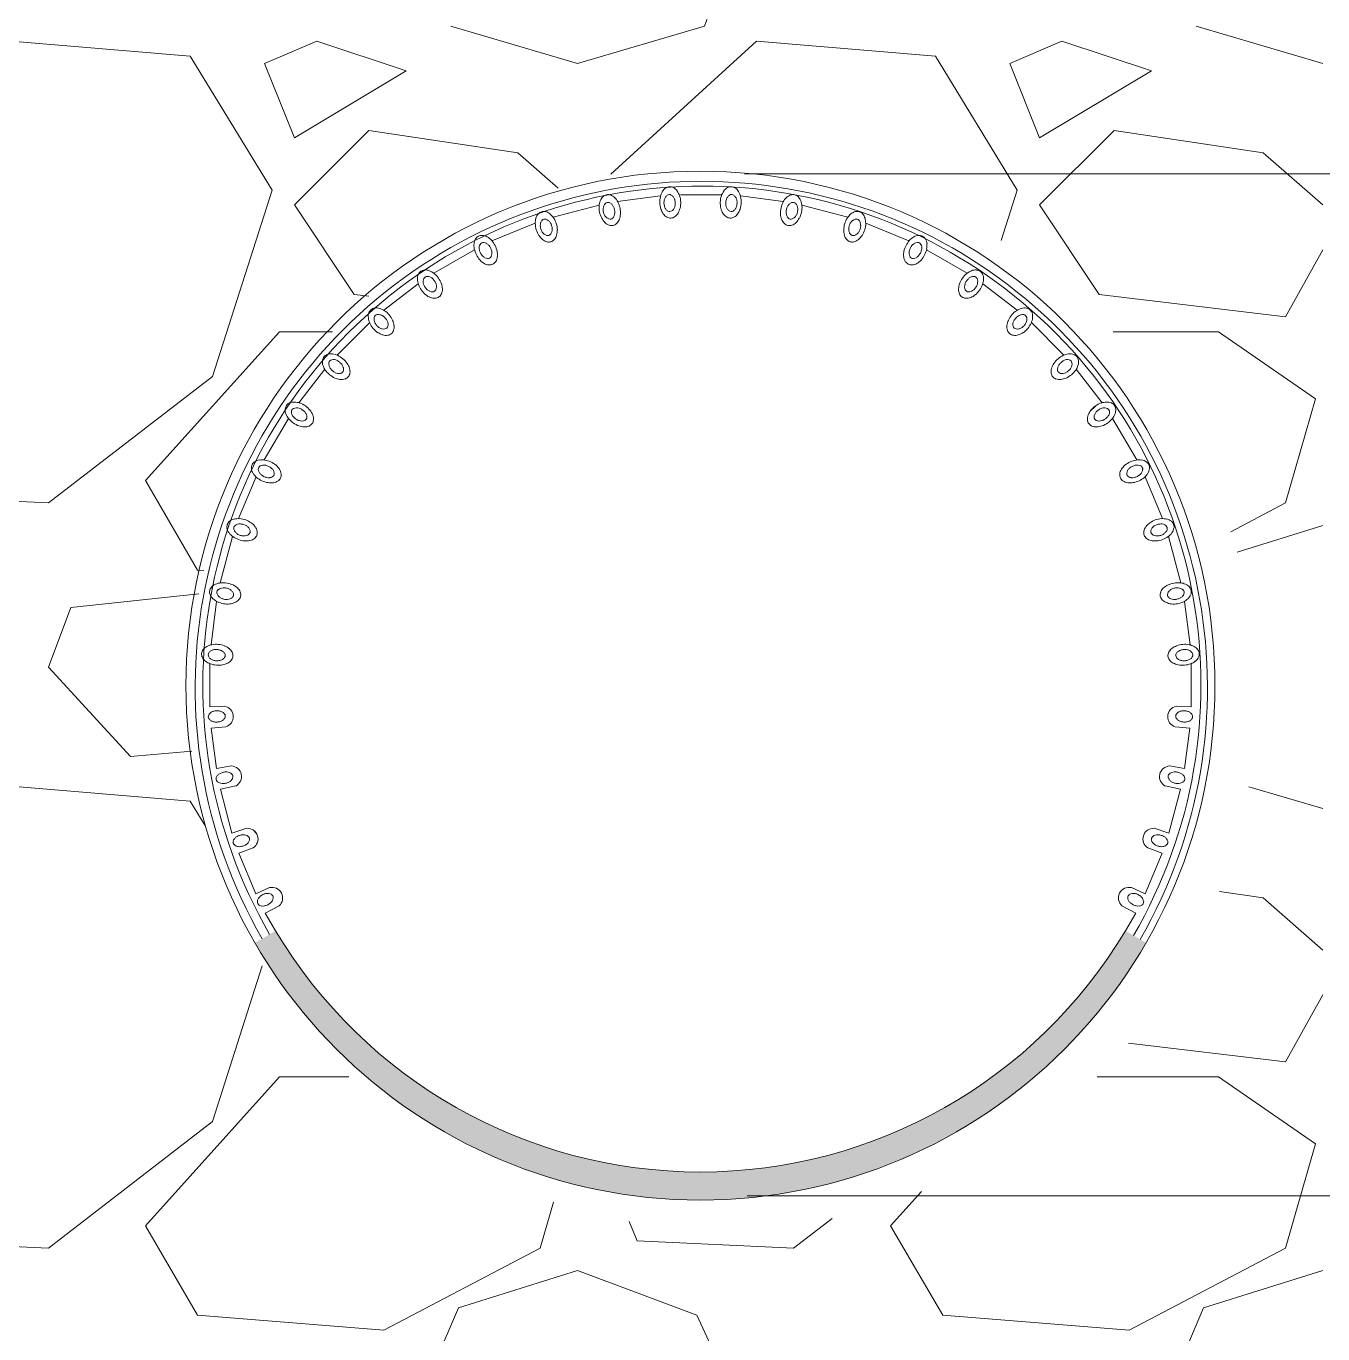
# Model space of a CAD drawing. Header units: millimetres. Extents: x 4229 to 8429, y -1187 to 1783.
# Drawn here: x 6256.3 to 6366.5, y 220 to 331.2 of the extents above; entities that cross this region are included whole.
import ezdxf

# ---------------------------------------------------------------- set-up
doc = ezdxf.new("R2010")
doc.units = ezdxf.units.MM

msp = doc.modelspace()

# ---------------------------------------------------------------- hatches: boundary and pattern name
at = {"lineweight": 5}
h = msp.add_hatch(color=256, dxfattribs=at)
h.dxf.hatch_style = 1
h.paths.add_polyline_path([(6277.48, 254.27), (6275.72, 253.25, 0.267949), (6313.58, 231.39), (6313.58, 233.77, -0.264068)])
h.paths.add_polyline_path([(6351.45, 253.25), (6349.69, 254.27, -0.264068), (6313.58, 233.77), (6313.58, 231.39, 0.267949)])

# ---------------------------------------------------------------- linework, layer by layer
at = {"linetype": 'Continuous', "lineweight": 5}
for p, q in [((6313.91, 331.16), (6317.07, 340.02)), ((6292.37, 331.16), (6303.14, 327.99)), ((6303.14, 327.99), (6313.91, 331.16)), ((6355.7, 331.16), (6366.47, 327.99)), ((6270.21, 328.62), (6255.01, 329.89)), ((6280.97, 329.89), (6276.54, 327.99)), ((6288.57, 327.36), (6280.97, 329.89)), ((6318.34, 329.89), (6305.96, 318.59)), ((6333.54, 328.62), (6318.34, 329.89)), ((6344.3, 329.89), (6339.87, 327.99)), ((6351.9, 327.36), (6344.3, 329.89)), ((6277.17, 317.22), (6270.21, 328.62)), ((6276.54, 327.99), (6279.07, 321.66)), ((6340.5, 317.22), (6333.54, 328.62)), ((6339.87, 327.99), (6342.4, 321.66)), ((6279.07, 321.66), (6288.57, 327.36)), ((6342.4, 321.66), (6351.9, 327.36)), ((6285.41, 322.29), (6279.07, 315.96)), ((6298.07, 320.39), (6285.41, 322.29)), ((6348.74, 322.29), (6342.4, 315.96)), ((6361.4, 320.39), (6348.74, 322.29)), ((6301.5, 317.39), (6298.07, 320.39)), ((6366.47, 315.96), (6361.4, 320.39)), ((6272.11, 301.39), (6277.17, 317.22)), ((6339.13, 312.95), (6340.5, 317.22)), ((6279.07, 315.96), (6284.14, 308.36)), ((6342.4, 315.96), (6347.47, 308.36)), ((6363.3, 306.46), (6366.47, 312.16)), ((6284.14, 308.36), (6285.41, 308.21)), ((6347.47, 308.36), (6363.3, 306.46)), ((6266.41, 292.53), (6277.81, 305.19)), ((6277.81, 305.19), (6282.32, 305.19)), ((6348.64, 305.19), (6357.6, 305.19)), ((6357.6, 305.19), (6365.84, 299.49)), ((6258.18, 290.63), (6272.11, 301.39)), ((6365.84, 299.49), (6363.3, 290.63)), ((6270.84, 284.93), (6266.41, 292.53)), ((6244.88, 291.26), (6258.18, 290.63)), ((6363.3, 290.63), (6358.65, 288.19)), ((6359.18, 286.45), (6366.47, 288.73)), ((6271.38, 284.88), (6270.84, 284.93)), ((6270.95, 282.91), (6260.08, 281.76)), ((6258.18, 276.69), (6260.08, 281.76)), ((6265.14, 269.09), (6258.18, 276.69)), ((6270.35, 269.55), (6265.14, 269.09)), ((6270.21, 265.29), (6255.01, 266.56)), ((6360.19, 266.51), (6366.47, 264.66)), ((6271.46, 263.25), (6270.21, 265.29)), ((6361.4, 257.06), (6357.7, 257.62)), ((6366.47, 252.63), (6361.4, 257.06)), ((6272.11, 238.06), (6276.34, 251.29)), ((6363.3, 243.13), (6366.47, 248.83)), ((6349.95, 244.73), (6363.3, 243.13)), ((6266.41, 229.2), (6277.81, 241.86)), ((6277.81, 241.86), (6283.69, 241.86)), ((6347.28, 241.86), (6357.6, 241.86)), ((6357.6, 241.86), (6365.84, 236.16)), ((6258.18, 227.3), (6272.11, 238.06)), ((6365.84, 236.16), (6363.3, 227.3)), ((6301.09, 231.2), (6299.97, 227.3)), ((6329.74, 229.2), (6332.37, 232.12)), ((6270.84, 221.6), (6266.41, 229.2)), ((6307.52, 229.56), (6308.21, 227.93)), ((6321.5, 227.3), (6324.77, 229.82)), ((6334.17, 221.6), (6329.74, 229.2)), ((6244.88, 227.93), (6258.18, 227.3)), ((6308.21, 227.93), (6321.5, 227.3)), ((6299.97, 227.3), (6286.67, 220.33)), ((6363.3, 227.3), (6350, 220.33)), ((6293.01, 222.23), (6303.14, 225.4)), ((6303.14, 225.4), (6313.27, 221.6)), ((6356.34, 222.23), (6366.47, 225.4)), ((6286.67, 220.33), (6270.84, 221.6)), ((6289.21, 213.36), (6293.01, 222.23)), ((6313.27, 221.6), (6317.07, 213.36)), ((6350, 220.33), (6334.17, 221.6)), ((6352.54, 213.36), (6356.34, 222.23))]:
    msp.add_line(p, q, dxfattribs=at)
at = {"lineweight": 5}
for p, q in [((6317.31, 318.6), (6537.61, 318.6)), ((6311.87, 316.81), (6315.38, 316.81)), ((6304.97, 315.95), (6301.05, 314.93)), ((6310.19, 316.74), (6306.54, 316.25)), ((6316.97, 316.74), (6320.62, 316.25)), ((6322.19, 315.95), (6326.11, 314.93)), ((6299.54, 314.42), (6295.86, 312.9)), ((6327.63, 314.42), (6331.3, 312.9)), ((6294.37, 312.16), (6290.92, 310.16)), ((6332.79, 312.16), (6336.25, 310.16)), ((6289.59, 309.27), (6286.67, 307.01)), ((6337.57, 309.27), (6340.5, 307.01)), ((6285.47, 305.96), (6282.7, 303.2)), ((6341.7, 305.96), (6344.47, 303.2)), ((6281.66, 302), (6279.46, 299.15)), ((6345.5, 302), (6347.71, 299.15)), ((6346.68, 298.4), (6347.17, 298.89)), ((6346.74, 298.46), (6346.73, 298.47)), ((6347.1, 298.81), (6347.08, 298.82)), ((6278.57, 297.82), (6276.51, 294.29)), ((6348.6, 297.82), (6350.66, 294.29)), ((6275.81, 292.86), (6274.33, 289.31)), ((6351.36, 292.86), (6352.83, 289.31)), ((6273.81, 287.79), (6272.77, 283.84)), ((6353.35, 287.79), (6354.4, 283.84)), ((6272.46, 282.27), (6271.99, 278.57)), ((6354.7, 282.27), (6355.18, 278.57)), ((6271.89, 276.93), (6271.89, 273.3)), ((6355.28, 276.98), (6355.28, 273.3)), ((6271.89, 273.3), (6273.17, 273.36)), ((6355.28, 273.3), (6354, 273.36)), ((6272.01, 271.5), (6273.24, 271.61)), ((6272.45, 268.07), (6272.01, 271.5)), ((6355.16, 271.5), (6353.92, 271.61)), ((6354.72, 268.07), (6355.16, 271.5)), ((6272.45, 268.07), (6273.72, 268.28)), ((6354.72, 268.07), (6353.45, 268.28)), ((6272.79, 266.3), (6274.09, 266.58)), ((6273.77, 262.58), (6272.79, 266.3)), ((6354.37, 266.3), (6353.08, 266.58)), ((6353.39, 262.58), (6354.37, 266.3)), ((6273.77, 262.58), (6275.04, 262.98)), ((6275.85, 262.55), (6275.56, 262.85)), ((6353.39, 262.58), (6352.13, 262.98)), ((6274.35, 260.88), (6275.56, 261.32)), ((6352.81, 260.88), (6351.6, 261.32)), ((6275.8, 257.4), (6274.35, 260.88)), ((6351.37, 257.4), (6352.81, 260.88)), ((6275.8, 257.4), (6276.96, 257.94)), ((6351.37, 257.4), (6350.2, 257.94)), ((6276.6, 255.78), (6277.77, 256.39)), ((6277.48, 254.27), (6276.6, 255.78)), ((6350.57, 255.78), (6349.39, 256.39)), ((6349.69, 254.27), (6350.57, 255.78)), ((6317.55, 231.75), (6537.73, 231.75))]:
    msp.add_line(p, q, dxfattribs=at)
at = {"linetype": 'Continuous', "lineweight": 5}
msp.add_circle((6313.58, 275.11), 43.72, dxfattribs=at)
for centre, radius, start, end in [((6313.65, 274.96), 43.01, 330.1305, 209.7835), ((6313.7, 275.16), 42.41, 329.8617, 209.9828), ((6271.79, 277.79), 0.603, 143.1297, 175.0416), ((6272.12, 277.55), 1.02, 118.6716, 143.1297), ((6272.32, 277.18), 1.43, 100.4453, 118.6716), ((6272.43, 276.62), 2, 85.0416, 100.4453), ((6272.43, 276.62), 2, 69.6379, 85.0416), ((6272.62, 277.15), 1.43, 51.4116, 69.6379), ((6272.88, 277.48), 1.02, 26.9535, 51.4116), ((6273.25, 277.67), 0.603, 355.0416, 26.9535), ((6271.79, 277.79), 0.603, 175.0416, 206.9535), ((6272.16, 277.98), 1.02, 206.9535, 231.4116), ((6272.42, 278.3), 1.43, 231.4116, 249.6379), ((6272.62, 278.84), 2, 249.6379, 265.0416), ((6272.62, 278.84), 2, 265.0416, 280.4453), ((6272.72, 278.28), 1.43, 280.4453, 298.6716), ((6272.92, 277.91), 1.02, 298.6716, 323.1297), ((6273.25, 277.67), 0.603, 323.1297, 355.0416)]:
    msp.add_arc(centre, radius, start, end, dxfattribs=at)
at = {"lineweight": 5}
for centre, radius, start, end in [((6305.72, 316.24), 0.603, 102.1121, 134.024), ((6305.72, 316.24), 0.603, 70.2002, 102.1121), ((6305.58, 315.85), 1.02, 45.7421, 70.2002), ((6311.57, 316.35), 1.43, 148.6408, 166.8671), ((6311.21, 316.57), 1.02, 124.1827, 148.6408), ((6311.07, 316.33), 0.548, 124.2604, 148.7185), ((6310.98, 316.91), 0.603, 92.2709, 124.1827), ((6310.94, 316.52), 0.326, 92.3485, 124.2604), ((6310.94, 316.52), 0.326, 60.4366, 92.3485), ((6310.98, 316.91), 0.603, 60.359, 92.2709), ((6310.83, 316.32), 0.548, 35.9786, 60.4366), ((6310.78, 316.55), 1.02, 35.9009, 60.359), ((6310.44, 316.3), 1.43, 17.6746, 35.9009), ((6316.72, 316.3), 1.43, 144.0991, 162.3254), ((6316.39, 316.55), 1.02, 119.641, 144.0991), ((6316.18, 316.91), 0.603, 87.7291, 119.641), ((6316.33, 316.32), 0.548, 119.5634, 144.0214), ((6316.22, 316.52), 0.326, 87.6515, 119.5634), ((6316.18, 316.91), 0.603, 55.8173, 87.7291), ((6316.22, 316.52), 0.326, 55.7396, 87.6515), ((6316.1, 316.33), 0.548, 31.2815, 55.7396), ((6315.95, 316.57), 1.02, 31.3592, 55.8173), ((6315.6, 316.35), 1.43, 13.1329, 31.3592), ((6321.59, 315.85), 1.02, 109.7998, 134.2579), ((6321.45, 316.24), 0.603, 77.8879, 109.7998), ((6321.45, 316.24), 0.603, 45.976, 77.8879), ((6306.39, 315.79), 1.43, 158.4821, 176.7084), ((6306.96, 315.76), 2, 176.7084, 192.1121), ((6306.01, 315.95), 1.02, 134.024, 158.4821), ((6306.39, 315.59), 1.08, 176.8177, 192.2214), ((6306.09, 315.61), 0.773, 158.5914, 176.8177), ((6305.88, 315.69), 0.548, 134.1333, 158.5914), ((6305.72, 315.85), 0.326, 102.2214, 134.1333), ((6305.72, 315.85), 0.326, 70.3095, 102.2214), ((6305.65, 315.64), 0.548, 45.8514, 70.3095), ((6305.49, 315.48), 0.773, 27.6251, 45.8514), ((6305.22, 315.34), 1.08, 12.2214, 27.6251), ((6305.29, 315.56), 1.43, 27.5158, 45.7421), ((6304.79, 315.29), 2, 12.1121, 27.5158), ((6304.79, 315.29), 2, 356.7084, 12.1121), ((6312.12, 316.22), 2, 166.8671, 182.2709), ((6312.12, 316.22), 2, 182.2709, 197.6746), ((6311.56, 316.15), 1.08, 166.9448, 182.3485), ((6311.56, 316.15), 1.08, 182.3485, 197.7522), ((6311.26, 316.22), 0.773, 148.7185, 166.9448), ((6311.27, 316.05), 0.773, 197.7522, 215.9786), ((6310.65, 316.19), 0.773, 17.7522, 35.9786), ((6310.66, 316.03), 0.773, 328.7185, 346.9448), ((6310.36, 316.1), 1.08, 2.3485, 17.7522), ((6310.36, 316.1), 1.08, 346.9448, 2.3485), ((6310.45, 316), 1.43, 328.6408, 346.8671), ((6309.9, 316.13), 2, 2.2709, 17.6746), ((6309.9, 316.13), 2, 346.8671, 2.2709), ((6317.26, 316.13), 2, 162.3254, 177.7291), ((6317.26, 316.13), 2, 177.7291, 193.1329), ((6316.71, 316), 1.43, 193.1329, 211.3592), ((6316.81, 316.1), 1.08, 162.2478, 177.6515), ((6316.81, 316.1), 1.08, 177.6515, 193.0552), ((6316.51, 316.03), 0.773, 193.0552, 211.2815), ((6316.52, 316.19), 0.773, 144.0214, 162.2478), ((6315.9, 316.05), 0.773, 324.0214, 342.2478), ((6315.91, 316.22), 0.773, 13.0552, 31.2815), ((6315.61, 316.15), 1.08, 342.2478, 357.6515), ((6315.61, 316.15), 1.08, 357.6515, 13.0552), ((6315.04, 316.22), 2, 342.3254, 357.7291), ((6315.04, 316.22), 2, 357.7291, 13.1329), ((6322.38, 315.29), 2, 167.8879, 183.2916), ((6322.38, 315.29), 2, 152.4842, 167.8879), ((6321.88, 315.56), 1.43, 134.2579, 152.4842), ((6321.94, 315.34), 1.08, 152.3749, 167.7786), ((6321.67, 315.48), 0.773, 134.1486, 152.3749), ((6321.52, 315.64), 0.548, 109.6905, 134.1486), ((6321.44, 315.85), 0.326, 77.7786, 109.6905), ((6321.44, 315.85), 0.326, 45.8667, 77.7786), ((6321.29, 315.69), 0.548, 21.4086, 45.8667), ((6321.08, 315.61), 0.773, 3.1823, 21.4086), ((6320.77, 315.59), 1.08, 347.7786, 3.1823), ((6321.16, 315.95), 1.02, 21.5179, 45.976), ((6320.77, 315.79), 1.43, 3.2916, 21.5179), ((6320.21, 315.76), 2, 347.8879, 3.2916), ((6300.97, 314.42), 1.43, 163.6329, 181.8592), ((6300.57, 314.54), 1.02, 139.1748, 163.6329), ((6300.26, 314.81), 0.603, 107.2629, 139.1748), ((6300.53, 314.29), 0.548, 139.1979, 163.656), ((6300.26, 314.81), 0.603, 75.351, 107.2629), ((6300.36, 314.44), 0.326, 107.286, 139.1979), ((6300.36, 314.44), 0.326, 75.3742, 107.286), ((6300.16, 314.41), 1.02, 50.893, 75.351), ((6300.3, 314.22), 0.548, 50.9161, 75.3742), ((6300.16, 314.05), 0.773, 32.6898, 50.9161), ((6299.89, 314.09), 1.43, 32.6666, 50.893), ((6299.42, 313.78), 2, 17.2629, 32.6666), ((6306.96, 315.76), 2, 192.1121, 207.5158), ((6306.46, 315.5), 1.43, 207.5158, 225.7421), ((6306.39, 315.59), 1.08, 192.2214, 207.6251), ((6306.12, 315.45), 0.773, 207.6251, 225.8514), ((6305.97, 315.29), 0.548, 225.8514, 250.3095), ((6305.89, 315.08), 0.326, 250.3095, 282.2214), ((6305.89, 315.08), 0.326, 282.2214, 314.1333), ((6305.74, 315.24), 0.548, 314.1333, 338.5914), ((6305.53, 315.32), 0.773, 338.5914, 356.8177), ((6305.22, 315.34), 1.08, 356.8177, 12.2214), ((6305.74, 315.11), 1.02, 314.024, 338.4821), ((6305.35, 315.26), 1.43, 338.4821, 356.7084), ((6311.58, 316.05), 1.43, 197.6746, 215.9009), ((6311.24, 315.8), 1.02, 215.9009, 240.359), ((6311.08, 315.92), 0.548, 215.9786, 240.4366), ((6311.04, 315.45), 0.603, 240.359, 272.2709), ((6310.97, 315.73), 0.326, 240.4366, 272.3485), ((6310.97, 315.73), 0.326, 272.3485, 304.2604), ((6311.04, 315.45), 0.603, 272.2709, 304.1827), ((6310.85, 315.91), 0.548, 304.2604, 328.7185), ((6310.81, 315.79), 1.02, 304.1827, 328.6408), ((6316.36, 315.79), 1.02, 211.3592, 235.8173), ((6316.12, 315.45), 0.603, 235.8173, 267.7291), ((6316.32, 315.91), 0.548, 211.2815, 235.7396), ((6316.19, 315.73), 0.326, 235.7396, 267.6515), ((6316.12, 315.45), 0.603, 267.7291, 299.641), ((6316.19, 315.73), 0.326, 267.6515, 299.5634), ((6316.08, 315.92), 0.548, 299.5634, 324.0214), ((6315.92, 315.8), 1.02, 299.641, 324.0991), ((6315.58, 316.05), 1.43, 324.0991, 342.3254), ((6321.81, 315.26), 1.43, 183.2916, 201.5179), ((6321.43, 315.11), 1.02, 201.5179, 225.976), ((6321.94, 315.34), 1.08, 167.7786, 183.1823), ((6321.64, 315.32), 0.773, 183.1823, 201.4086), ((6321.43, 315.24), 0.548, 201.4086, 225.8667), ((6321.27, 315.08), 0.326, 225.8667, 257.7786), ((6321.27, 315.08), 0.326, 257.7786, 289.6905), ((6321.2, 315.29), 0.548, 289.6905, 314.1486), ((6321.04, 315.45), 0.773, 314.1486, 332.3749), ((6320.71, 315.5), 1.43, 314.2579, 332.4842), ((6320.77, 315.59), 1.08, 332.3749, 347.7786), ((6320.21, 315.76), 2, 332.4842, 347.8879), ((6327.75, 313.78), 2, 147.3334, 162.7371), ((6327.27, 314.09), 1.43, 129.107, 147.3334), ((6327, 314.05), 0.773, 129.0839, 147.3102), ((6327.01, 314.41), 1.02, 104.649, 129.107), ((6326.86, 314.22), 0.548, 104.6258, 129.0839), ((6326.81, 314.44), 0.326, 72.714, 104.6258), ((6326.91, 314.81), 0.603, 72.7371, 104.649), ((6326.81, 314.44), 0.326, 40.8021, 72.714), ((6326.64, 314.29), 0.548, 16.344, 40.8021), ((6326.91, 314.81), 0.603, 40.8252, 72.7371), ((6326.59, 314.54), 1.02, 16.3671, 40.8252), ((6326.19, 314.42), 1.43, 358.1408, 16.3671), ((6301.54, 314.44), 2, 181.8592, 197.2629), ((6301.54, 314.44), 2, 197.2629, 212.6666), ((6300.74, 314.23), 0.773, 163.656, 181.8823), ((6301.05, 314.24), 1.08, 181.8823, 197.286), ((6301.05, 314.24), 1.08, 197.286, 212.6898), ((6300.79, 314.07), 0.773, 212.6898, 230.9161), ((6300.65, 313.9), 0.548, 230.9161, 255.3742), ((6300.59, 313.68), 0.326, 287.286, 319.1979), ((6299.9, 313.88), 1.08, 17.286, 32.6898), ((6300.42, 313.83), 0.548, 319.1979, 343.656), ((6299.9, 313.88), 1.08, 1.8823, 17.286), ((6300.21, 313.89), 0.773, 343.656, 1.8823), ((6299.42, 313.78), 2, 1.8592, 17.2629), ((6299.98, 313.8), 1.43, 343.6329, 1.8592), ((6306.17, 315.2), 1.02, 225.7421, 250.2002), ((6306.03, 314.81), 0.603, 250.2002, 282.1121), ((6306.03, 314.81), 0.603, 282.1121, 314.024), ((6321.14, 314.81), 0.603, 225.976, 257.8879), ((6321.14, 314.81), 0.603, 257.8879, 289.7998), ((6321, 315.2), 1.02, 289.7998, 314.2579), ((6327.75, 313.78), 2, 162.7371, 178.1408), ((6327.18, 313.8), 1.43, 178.1408, 196.3671), ((6327.26, 313.88), 1.08, 162.7139, 178.1177), ((6326.96, 313.89), 0.773, 178.1177, 196.344), ((6326.74, 313.83), 0.548, 196.344, 220.8021), ((6327.26, 313.88), 1.08, 147.3102, 162.714), ((6326.57, 313.68), 0.326, 220.8021, 252.714), ((6326.52, 313.9), 0.548, 284.6258, 309.0839), ((6326.37, 314.07), 0.773, 309.0839, 327.3102), ((6326.12, 314.24), 1.08, 327.3102, 342.714), ((6326.12, 314.24), 1.08, 342.714, 358.1177), ((6326.42, 314.23), 0.773, 358.1177, 16.344), ((6325.63, 314.44), 2, 327.3334, 342.7371), ((6325.63, 314.44), 2, 342.7371, 358.1408), ((6295.76, 312.51), 1.43, 173.4741, 191.7004), ((6295.35, 312.56), 1.02, 149.016, 173.4741), ((6294.99, 312.77), 0.603, 117.1042, 149.016), ((6294.99, 312.77), 0.603, 85.1923, 117.1042), ((6295.33, 312.33), 0.548, 149.4549, 173.913), ((6295.55, 312.31), 0.773, 173.913, 192.1393), ((6295.14, 312.44), 0.326, 117.5431, 149.4549), ((6295.14, 312.44), 0.326, 85.6312, 117.5431), ((6294.96, 312.36), 1.02, 60.7342, 85.1923), ((6295.12, 312.22), 0.548, 61.1731, 85.6312), ((6295.01, 312.02), 0.773, 42.9468, 61.1731), ((6294.76, 312), 1.43, 42.5079, 60.7342), ((6294.79, 311.82), 1.08, 27.5431, 42.9468), ((6294.79, 311.82), 1.08, 12.1393, 27.5431), ((6294.34, 311.61), 2, 27.1042, 42.5079), ((6294.34, 311.61), 2, 11.7004, 27.1042), ((6301.06, 314.14), 1.43, 212.6666, 230.893), ((6300.8, 313.81), 1.02, 230.893, 255.351), ((6300.59, 313.68), 0.326, 255.3742, 287.286), ((6300.69, 313.41), 0.603, 255.351, 287.2629), ((6300.69, 313.41), 0.603, 287.2629, 319.1748), ((6300.38, 313.68), 1.02, 319.1748, 343.6329), ((6326.78, 313.68), 1.02, 196.3671, 220.8252), ((6326.47, 313.41), 0.603, 220.8252, 252.7371), ((6326.47, 313.41), 0.603, 252.7371, 284.649), ((6326.57, 313.68), 0.326, 252.714, 284.6258), ((6326.37, 313.81), 1.02, 284.649, 309.107), ((6326.11, 314.14), 1.43, 309.107, 327.3334), ((6332.83, 311.61), 2, 152.8958, 168.2996), ((6332.83, 311.61), 2, 137.4921, 152.8958), ((6332.38, 311.82), 1.08, 152.4569, 167.8607), ((6332.41, 312), 1.43, 119.2658, 137.4921), ((6332.38, 311.82), 1.08, 137.0532, 152.4569), ((6332.15, 312.02), 0.773, 118.8269, 137.0532), ((6332.21, 312.36), 1.02, 94.8077, 119.2658), ((6332.05, 312.22), 0.548, 94.3688, 118.8269), ((6332.03, 312.44), 0.326, 62.4569, 94.3688), ((6332.17, 312.77), 0.603, 62.8958, 94.8077), ((6332.03, 312.44), 0.326, 30.5451, 62.4569), ((6331.84, 312.33), 0.548, 6.087, 30.5451), ((6331.61, 312.31), 0.773, 347.8607, 6.087), ((6332.17, 312.77), 0.603, 30.984, 62.8958), ((6331.82, 312.56), 1.02, 6.5259, 30.984), ((6331.4, 312.51), 1.43, 348.2996, 6.5259), ((6296.32, 312.63), 2, 191.7004, 207.1042), ((6296.32, 312.63), 2, 207.1042, 222.5079), ((6295.85, 312.37), 1.08, 192.1393, 207.5431), ((6295.9, 312.24), 1.43, 222.5079, 240.7342), ((6295.85, 312.37), 1.08, 207.5431, 222.9468), ((6295.63, 312.16), 0.773, 222.9468, 241.1731), ((6295.52, 311.96), 0.548, 241.1731, 265.6312), ((6295.5, 311.74), 0.326, 265.6312, 297.5431), ((6295.5, 311.74), 0.326, 297.5431, 329.4549), ((6295.31, 311.86), 0.548, 329.4549, 353.913), ((6295.09, 311.88), 0.773, 353.913, 12.1393), ((6295.31, 311.68), 1.02, 329.016, 353.4741), ((6294.89, 311.73), 1.43, 353.4741, 11.7004), ((6332.27, 311.73), 1.43, 168.2996, 186.5259), ((6331.86, 311.68), 1.02, 186.5259, 210.984), ((6332.08, 311.88), 0.773, 167.8607, 186.087), ((6331.86, 311.86), 0.548, 186.087, 210.5451), ((6331.66, 311.74), 0.326, 210.5451, 242.4569), ((6331.66, 311.74), 0.326, 242.4569, 274.3688), ((6331.65, 311.96), 0.548, 274.3688, 298.8269), ((6331.54, 312.16), 0.773, 298.8269, 317.0532), ((6331.27, 312.24), 1.43, 299.2658, 317.4921), ((6331.31, 312.37), 1.08, 317.0532, 332.4569), ((6331.31, 312.37), 1.08, 332.4569, 347.8607), ((6330.85, 312.63), 2, 317.4921, 332.8958), ((6330.85, 312.63), 2, 332.8958, 348.2996), ((6290.17, 309.83), 0.603, 125.2888, 157.2007), ((6290.17, 309.83), 0.603, 93.3769, 125.2888), ((6290.19, 309.42), 1.02, 68.9188, 93.3769), ((6290.04, 309.03), 1.43, 50.6925, 68.9188), ((6289.68, 308.59), 2, 35.2888, 50.6925), ((6295.69, 311.88), 1.02, 240.7342, 265.1923), ((6295.66, 311.47), 0.603, 265.1923, 297.1042), ((6295.66, 311.47), 0.603, 297.1042, 329.016), ((6331.51, 311.47), 0.603, 210.984, 242.8958), ((6331.51, 311.47), 0.603, 242.8958, 274.8077), ((6331.47, 311.88), 1.02, 274.8077, 299.2658), ((6337.48, 308.59), 2, 129.3075, 144.7112), ((6337.12, 309.03), 1.43, 111.0812, 129.3075), ((6336.97, 309.42), 1.02, 86.6231, 111.0812), ((6337, 309.83), 0.603, 54.7112, 86.6231), ((6337, 309.83), 0.603, 22.7993, 54.7112), ((6290.55, 309.67), 1.02, 157.2007, 181.6587), ((6290.96, 309.68), 1.43, 181.6587, 199.885), ((6291.5, 309.87), 2, 199.885, 215.2888), ((6290.57, 309.47), 0.548, 154.6531, 179.1112), ((6290.79, 309.46), 0.773, 179.1112, 197.3375), ((6291.08, 309.56), 1.08, 197.3375, 212.7412), ((6290.37, 309.56), 0.326, 122.7412, 154.6531), ((6290.37, 309.56), 0.326, 90.8293, 122.7412), ((6290.37, 309.34), 0.548, 66.3712, 90.8293), ((6290.28, 309.14), 0.773, 48.1449, 66.3712), ((6290.08, 308.91), 1.08, 32.7412, 48.1449), ((6290.08, 308.91), 1.08, 17.3375, 32.7412), ((6290.59, 308.99), 0.548, 334.6531, 359.1112), ((6290.37, 309), 0.773, 359.1112, 17.3375), ((6289.68, 308.59), 2, 19.885, 35.2888), ((6290.22, 308.78), 1.43, 1.6587, 19.885), ((6336.95, 308.78), 1.43, 160.115, 178.3413), ((6337.48, 308.59), 2, 144.7112, 160.115), ((6336.8, 309), 0.773, 162.6625, 180.8888), ((6336.57, 308.99), 0.548, 180.8888, 205.3469), ((6337.09, 308.91), 1.08, 147.2588, 162.6625), ((6337.09, 308.91), 1.08, 131.8551, 147.2588), ((6336.89, 309.14), 0.773, 113.6288, 131.8551), ((6336.8, 309.34), 0.548, 89.1707, 113.6288), ((6336.8, 309.56), 0.326, 57.2588, 89.1707), ((6336.8, 309.56), 0.326, 25.3469, 57.2588), ((6336.08, 309.56), 1.08, 327.2588, 342.6625), ((6336.6, 309.47), 0.548, 0.8888, 25.3469), ((6336.37, 309.46), 0.773, 342.6625, 0.8888), ((6335.67, 309.87), 2, 324.7112, 340.115), ((6336.62, 309.67), 1.02, 358.3413, 22.7993), ((6336.2, 309.68), 1.43, 340.115, 358.3413), ((6291.5, 309.87), 2, 215.2888, 230.6925), ((6291.08, 309.56), 1.08, 212.7412, 228.1449), ((6291.14, 309.43), 1.43, 230.6925, 248.9188), ((6290.88, 309.33), 0.773, 228.1449, 246.3712), ((6290.79, 309.12), 0.548, 246.3712, 270.8293), ((6290.99, 309.05), 1.02, 248.9188, 273.3769), ((6290.79, 308.9), 0.326, 270.8293, 302.7412), ((6290.79, 308.9), 0.326, 302.7412, 334.6531), ((6291.01, 308.63), 0.603, 273.3769, 305.2888), ((6291.01, 308.63), 0.603, 305.2888, 337.2007), ((6290.63, 308.79), 1.02, 337.2007, 1.6587), ((6336.53, 308.79), 1.02, 178.3413, 202.7993), ((6336.15, 308.63), 0.603, 202.7993, 234.7112), ((6336.15, 308.63), 0.603, 234.7112, 266.6231), ((6336.37, 308.9), 0.326, 205.3469, 237.2588), ((6336.18, 309.05), 1.02, 266.6231, 291.0812), ((6336.37, 308.9), 0.326, 237.2588, 269.1707), ((6336.37, 309.12), 0.548, 269.1707, 293.6288), ((6336.03, 309.43), 1.43, 291.0812, 309.3075), ((6336.29, 309.33), 0.773, 293.6288, 311.8551), ((6336.08, 309.56), 1.08, 311.8551, 327.2588), ((6335.67, 309.87), 2, 309.3075, 324.7112), ((6286.37, 306.47), 1.02, 161.8618, 186.3199), ((6285.98, 306.6), 0.603, 129.9499, 161.8618), ((6285.98, 306.6), 0.603, 98.038, 129.9499), ((6286.04, 306.19), 1.02, 73.5799, 98.038), ((6285.92, 305.79), 1.43, 55.3536, 73.5799), ((6285.6, 305.33), 2, 39.9499, 55.3536), ((6341.57, 305.33), 2, 124.6464, 140.0501), ((6341.25, 305.79), 1.43, 106.4201, 124.6464), ((6341.13, 306.19), 1.02, 81.962, 106.4201), ((6341.19, 306.6), 0.603, 50.0501, 81.962), ((6341.19, 306.6), 0.603, 18.1382, 50.0501), ((6340.79, 306.47), 1.02, 353.6801, 18.1382), ((6286.78, 306.52), 1.43, 186.3199, 204.5462), ((6287.3, 306.75), 2, 204.5462, 219.9499), ((6286.39, 306.26), 0.548, 164.3573, 188.8154), ((6286.61, 306.3), 0.773, 188.8154, 207.0417), ((6286.17, 306.32), 0.326, 132.4454, 164.3573), ((6286.88, 306.43), 1.08, 207.0417, 222.4454), ((6286.17, 306.32), 0.326, 100.5335, 132.4454), ((6286.88, 306.43), 1.08, 222.4454, 237.8491), ((6286.21, 306.1), 0.548, 76.0754, 100.5335), ((6286.16, 305.88), 0.773, 57.8491, 76.0754), ((6286, 305.62), 1.08, 42.4454, 57.8491), ((6286, 305.62), 1.08, 27.0417, 42.4454), ((6286.7, 305.74), 0.326, 312.4454, 344.3573), ((6286.27, 305.76), 0.773, 8.8154, 27.0417), ((6286.49, 305.8), 0.548, 344.3573, 8.8154), ((6285.6, 305.33), 2, 24.5462, 39.9499), ((6286.11, 305.56), 1.43, 6.3199, 24.5462), ((6286.53, 305.61), 1.02, 341.8618, 6.3199), ((6340.64, 305.61), 1.02, 173.6801, 198.1382), ((6341.05, 305.56), 1.43, 155.4538, 173.6801), ((6341.57, 305.33), 2, 140.0501, 155.4538), ((6340.9, 305.76), 0.773, 152.9583, 171.1846), ((6340.68, 305.8), 0.548, 171.1846, 195.6427), ((6340.46, 305.74), 0.326, 195.6427, 227.5546), ((6341.17, 305.62), 1.08, 137.5546, 152.9583), ((6341.17, 305.62), 1.08, 122.1509, 137.5546), ((6341.01, 305.88), 0.773, 103.9246, 122.1509), ((6340.95, 306.1), 0.548, 79.4665, 103.9246), ((6340.28, 306.43), 1.08, 302.1509, 317.5546), ((6340.99, 306.32), 0.326, 47.5546, 79.4665), ((6340.28, 306.43), 1.08, 317.5546, 332.9583), ((6340.99, 306.32), 0.326, 15.6427, 47.5546), ((6340.56, 306.3), 0.773, 332.9583, 351.1846), ((6340.78, 306.26), 0.548, 351.1846, 15.6427), ((6339.86, 306.75), 2, 320.0501, 335.4538), ((6340.38, 306.52), 1.43, 335.4538, 353.6801), ((6287.3, 306.75), 2, 219.9499, 235.3536), ((6286.98, 306.29), 1.43, 235.3536, 253.5799), ((6286.72, 306.17), 0.773, 237.8491, 256.0754), ((6286.66, 305.96), 0.548, 256.0754, 280.5335), ((6286.86, 305.89), 1.02, 253.5799, 278.038), ((6286.7, 305.74), 0.326, 280.5335, 312.4454), ((6286.92, 305.48), 0.603, 278.038, 309.9499), ((6286.92, 305.48), 0.603, 309.9499, 341.8618), ((6340.25, 305.48), 0.603, 198.1382, 230.0501), ((6340.25, 305.48), 0.603, 230.0501, 261.962), ((6340.31, 305.89), 1.02, 261.962, 286.4201), ((6340.46, 305.74), 0.326, 227.5546, 259.4665), ((6340.5, 305.96), 0.548, 259.4665, 283.9246), ((6340.19, 306.29), 1.43, 286.4201, 304.6464), ((6340.45, 306.17), 0.773, 283.9246, 302.1509), ((6339.86, 306.75), 2, 304.6464, 320.0501), ((6282.47, 302.62), 1.02, 172.0238, 196.4819), ((6282.06, 302.68), 0.603, 140.112, 172.0238), ((6282.87, 302.74), 1.43, 196.4819, 214.7082), ((6282.06, 302.68), 0.603, 108.2001, 140.112), ((6282.19, 302.29), 1.02, 83.742, 108.2001), ((6282.55, 302.45), 0.548, 169.5554, 194.0135), ((6282.33, 302.49), 0.326, 137.6435, 169.5554), ((6282.77, 302.5), 0.773, 194.0135, 212.2398), ((6282.33, 302.49), 0.326, 105.7316, 137.6435), ((6282.39, 302.28), 0.548, 81.2736, 105.7316), ((6282.15, 301.88), 1.43, 65.5157, 83.742), ((6282.36, 302.05), 0.773, 63.0473, 81.2736), ((6282.22, 301.78), 1.08, 47.6435, 63.0473), ((6281.91, 301.36), 2, 50.112, 65.5157), ((6282.22, 301.78), 1.08, 32.2398, 47.6435), ((6282.48, 301.94), 0.773, 14.0135, 32.2398), ((6281.91, 301.36), 2, 34.7082, 50.112), ((6282.38, 301.68), 1.43, 16.4819, 34.7082), ((6344.79, 301.68), 1.43, 145.2918, 163.5181), ((6345.25, 301.36), 2, 129.888, 145.2918), ((6344.69, 301.94), 0.773, 147.7602, 165.9865), ((6345.25, 301.36), 2, 114.4843, 129.888), ((6344.95, 301.78), 1.08, 132.3565, 147.7602), ((6344.95, 301.78), 1.08, 116.9527, 132.3565), ((6345.02, 301.88), 1.43, 96.258, 114.4843), ((6344.81, 302.05), 0.773, 98.7264, 116.9527), ((6344.77, 302.28), 0.548, 74.2684, 98.7264), ((6344.97, 302.29), 1.02, 71.7999, 96.258), ((6344.83, 302.49), 0.326, 42.3565, 74.2684), ((6344.4, 302.5), 0.773, 327.7602, 345.9865), ((6344.83, 302.49), 0.326, 10.4446, 42.3565), ((6344.61, 302.45), 0.548, 345.9865, 10.4446), ((6345.1, 302.68), 0.603, 39.888, 71.7999), ((6344.29, 302.74), 1.43, 325.2918, 343.5181), ((6345.1, 302.68), 0.603, 7.9762, 39.888), ((6344.69, 302.62), 1.02, 343.5181, 7.9762), ((6283.34, 303.07), 2, 214.7082, 230.112), ((6283.34, 303.07), 2, 230.112, 245.5157), ((6283.03, 302.67), 1.08, 212.2398, 227.6435), ((6283.03, 302.67), 1.08, 227.6435, 243.0473), ((6283.1, 302.55), 1.43, 245.5157, 263.742), ((6282.89, 302.39), 0.773, 243.0473, 261.2736), ((6282.85, 302.17), 0.548, 261.2736, 285.7316), ((6282.92, 301.96), 0.326, 285.7316, 317.6435), ((6282.92, 301.96), 0.326, 317.6435, 349.5554), ((6282.7, 302), 0.548, 349.5554, 14.0135), ((6283.19, 301.74), 0.603, 288.2001, 320.112), ((6283.19, 301.74), 0.603, 320.112, 352.0238), ((6282.78, 301.8), 1.02, 352.0238, 16.4819), ((6344.39, 301.8), 1.02, 163.5181, 187.9762), ((6343.98, 301.74), 0.603, 187.9762, 219.888), ((6343.98, 301.74), 0.603, 219.888, 251.7999), ((6344.47, 302), 0.548, 165.9865, 190.4446), ((6344.25, 301.96), 0.326, 190.4446, 222.3565), ((6344.25, 301.96), 0.326, 222.3565, 254.2684), ((6344.31, 302.17), 0.548, 254.2684, 278.7264), ((6344.06, 302.55), 1.43, 276.258, 294.4843), ((6344.28, 302.39), 0.773, 278.7264, 296.9527), ((6344.14, 302.67), 1.08, 296.9527, 312.3565), ((6343.83, 303.07), 2, 294.4843, 309.888), ((6344.14, 302.67), 1.08, 312.3565, 327.7602), ((6343.83, 303.07), 2, 309.888, 325.2918), ((6283.06, 302.14), 1.02, 263.742, 288.2001), ((6344.11, 302.14), 1.02, 251.7999, 276.258), ((6278.9, 298.58), 0.603, 112.7216, 144.6335), ((6279.06, 298.19), 1.02, 88.2636, 112.7216), ((6279.05, 297.78), 1.43, 70.0373, 88.2636), ((6278.85, 297.25), 2, 54.6335, 70.0373), ((6348.31, 297.25), 2, 109.9627, 125.3665), ((6348.12, 297.78), 1.43, 91.7364, 109.9627), ((6348.11, 298.19), 1.02, 67.2784, 91.7364), ((6348.27, 298.58), 0.603, 35.3665, 67.2784), ((6278.9, 298.58), 0.603, 144.6335, 176.5454), ((6279.31, 298.55), 1.02, 176.5454, 201.0035), ((6279.7, 298.7), 1.43, 201.0035, 219.2298), ((6279.14, 298.37), 0.326, 147.2981, 179.21), ((6279.37, 298.36), 0.548, 179.21, 203.6681), ((6279.57, 298.45), 0.773, 203.6681, 221.8944), ((6279.14, 298.37), 0.326, 115.3862, 147.2981), ((6279.24, 298.16), 0.548, 90.9281, 115.3862), ((6279.8, 298.66), 1.08, 221.8944, 237.2981), ((6279.24, 297.94), 0.773, 72.7018, 90.9281), ((6279.15, 297.65), 1.08, 57.2981, 72.7018), ((6279.15, 297.65), 1.08, 41.8944, 57.2981), ((6279.38, 297.85), 0.773, 23.6681, 41.8944), ((6278.85, 297.25), 2, 39.2298, 54.6335), ((6279.81, 297.94), 0.326, 327.2981, 359.21), ((6279.59, 297.94), 0.548, 359.21, 23.6681), ((6279.29, 297.61), 1.43, 21.0035, 39.2298), ((6279.68, 297.75), 1.02, 356.5454, 21.0035), ((6347.49, 297.75), 1.02, 158.9965, 183.4546), ((6347.87, 297.61), 1.43, 140.7702, 158.9965), ((6348.31, 297.25), 2, 125.3665, 140.7702), ((6347.58, 297.94), 0.548, 156.3319, 180.79), ((6347.36, 297.94), 0.326, 180.79, 212.7019), ((6347.79, 297.85), 0.773, 138.1056, 156.3319), ((6348.01, 297.65), 1.08, 122.7019, 138.1056), ((6348.01, 297.65), 1.08, 107.2982, 122.7019), ((6347.92, 297.94), 0.773, 89.0719, 107.2982), ((6347.93, 298.16), 0.548, 64.6138, 89.0719), ((6347.36, 298.66), 1.08, 302.7019, 318.1056), ((6348.02, 298.37), 0.326, 32.7019, 64.6138), ((6347.59, 298.45), 0.773, 318.1056, 336.3319), ((6348.02, 298.37), 0.326, 0.79, 32.7019), ((6347.8, 298.36), 0.548, 336.3319, 0.79), ((6347.47, 298.7), 1.43, 320.7702, 338.9965), ((6348.27, 298.58), 0.603, 3.4546, 35.3665), ((6347.85, 298.55), 1.02, 338.9965, 3.4546), ((6280.14, 299.06), 2, 219.2298, 234.6335), ((6280.14, 299.06), 2, 234.6335, 250.0373), ((6279.8, 298.66), 1.08, 237.2981, 252.7018), ((6279.94, 298.53), 1.43, 250.0373, 268.2636), ((6279.71, 298.37), 0.773, 252.7018, 270.9281), ((6279.71, 298.14), 0.548, 270.9281, 295.3862), ((6279.93, 298.11), 1.02, 268.2636, 292.7216), ((6279.81, 297.94), 0.326, 295.3862, 327.2981), ((6280.09, 297.73), 0.603, 292.7216, 324.6335), ((6280.09, 297.73), 0.603, 324.6335, 356.5454), ((6347.07, 297.73), 0.603, 183.4546, 215.3665), ((6347.07, 297.73), 0.603, 215.3665, 247.2784), ((6347.23, 298.11), 1.02, 247.2784, 271.7364), ((6347.36, 297.94), 0.326, 212.7019, 244.6138), ((6347.45, 298.14), 0.548, 244.6138, 269.0719), ((6347.22, 298.53), 1.43, 271.7364, 289.9627), ((6347.46, 298.37), 0.773, 269.0719, 287.2982), ((6347.36, 298.66), 1.08, 287.2982, 302.7019), ((6347.03, 299.06), 2, 289.9627, 305.3665), ((6347.03, 299.06), 2, 305.3665, 320.7702), ((6276.02, 293.63), 0.603, 155.0431, 186.955), ((6276.43, 293.68), 1.02, 186.955, 211.4131), ((6276.02, 293.63), 0.603, 123.1312, 155.0431), ((6276.25, 293.28), 1.02, 98.6732, 123.1312), ((6276.33, 293.5), 0.326, 152.4962, 184.4081), ((6276.55, 293.52), 0.548, 184.4081, 208.8662), ((6276.33, 293.5), 0.326, 120.5843, 152.4962), ((6276.31, 292.87), 1.43, 80.4469, 98.6732), ((6276.44, 293.31), 0.548, 96.1263, 120.5843), ((6276.47, 293.08), 0.773, 77.9, 96.1263), ((6276.22, 292.31), 2, 65.0431, 80.4469), ((6276.4, 292.78), 1.08, 62.4962, 77.9), ((6276.4, 292.78), 1.08, 47.0925, 62.4962), ((6276.22, 292.31), 2, 49.6394, 65.0431), ((6276.61, 293.01), 0.773, 28.8662, 47.0925), ((6276.59, 292.75), 1.43, 31.4131, 49.6394), ((6276.94, 292.96), 1.02, 6.955, 31.4131), ((6350.22, 292.96), 1.02, 148.5869, 173.045), ((6350.58, 292.75), 1.43, 130.3606, 148.5869), ((6350.95, 292.31), 2, 114.9569, 130.3606), ((6350.55, 293.01), 0.773, 132.9075, 151.1338), ((6350.76, 292.78), 1.08, 117.5038, 132.9075), ((6350.95, 292.31), 2, 99.5531, 114.9569), ((6350.76, 292.78), 1.08, 102.1, 117.5038), ((6350.7, 293.08), 0.773, 83.8737, 102.1), ((6350.85, 292.87), 1.43, 81.3268, 99.5531), ((6350.72, 293.31), 0.548, 59.4157, 83.8737), ((6350.84, 293.5), 0.326, 27.5038, 59.4157), ((6350.91, 293.28), 1.02, 56.8688, 81.3268), ((6350.61, 293.52), 0.548, 331.1338, 355.5919), ((6350.84, 293.5), 0.326, 355.5919, 27.5038), ((6351.14, 293.63), 0.603, 24.9569, 56.8688), ((6350.73, 293.68), 1.02, 328.5869, 353.045), ((6351.14, 293.63), 0.603, 353.045, 24.9569), ((6276.79, 293.9), 1.43, 211.4131, 229.6394), ((6277.16, 294.33), 2, 229.6394, 245.0431), ((6276.75, 293.62), 0.773, 208.8662, 227.0925), ((6276.96, 293.85), 1.08, 227.0925, 242.4962), ((6277.16, 294.33), 2, 245.0431, 260.4469), ((6276.96, 293.85), 1.08, 242.4962, 257.9), ((6276.89, 293.55), 0.773, 257.9, 276.1263), ((6277.06, 293.77), 1.43, 260.4469, 278.6732), ((6276.92, 293.33), 0.548, 276.1263, 300.5843), ((6277.03, 293.13), 0.326, 300.5843, 332.4962), ((6277.13, 293.36), 1.02, 278.6732, 303.1312), ((6276.81, 293.12), 0.548, 4.4081, 28.8662), ((6277.03, 293.13), 0.326, 332.4962, 4.4081), ((6277.35, 293.01), 0.603, 303.1312, 335.0431), ((6277.35, 293.01), 0.603, 335.0431, 6.955), ((6349.81, 293.01), 0.603, 173.045, 204.9569), ((6349.81, 293.01), 0.603, 204.9569, 236.8688), ((6350.04, 293.36), 1.02, 236.8688, 261.3268), ((6350.36, 293.12), 0.548, 151.1338, 175.5919), ((6350.14, 293.13), 0.326, 175.5919, 207.5038), ((6350.14, 293.13), 0.326, 207.5038, 239.4157), ((6350.1, 293.77), 1.43, 261.3268, 279.5531), ((6350.25, 293.33), 0.548, 239.4157, 263.8737), ((6350.27, 293.55), 0.773, 263.8737, 282.1), ((6350.01, 294.33), 2, 279.5531, 294.9569), ((6350.21, 293.85), 1.08, 282.1, 297.5038), ((6350.21, 293.85), 1.08, 297.5038, 312.9075), ((6350.01, 294.33), 2, 294.9569, 310.3606), ((6350.42, 293.62), 0.773, 312.9075, 331.1338), ((6350.38, 293.9), 1.43, 310.3606, 328.5869), ((6273.94, 288.6), 0.603, 128.0039, 159.9158), ((6274.19, 288.28), 1.02, 103.5459, 128.0039), ((6274.29, 287.87), 1.43, 85.3196, 103.5459), ((6274.25, 287.31), 2, 69.9158, 85.3196), ((6274.25, 287.31), 2, 54.5121, 69.9158), ((6352.92, 287.31), 2, 110.0842, 125.4879), ((6352.92, 287.31), 2, 94.6804, 110.0842), ((6352.87, 287.87), 1.43, 76.4541, 94.6804), ((6352.97, 288.28), 1.02, 51.9961, 76.4541), ((6353.22, 288.6), 0.603, 20.0842, 51.9961), ((6273.94, 288.6), 0.603, 159.9158, 191.8277), ((6274.34, 288.69), 1.02, 191.8277, 216.2858), ((6274.68, 288.93), 1.43, 216.2858, 234.5121), ((6274.24, 288.46), 0.326, 162.4929, 194.4048), ((6274.24, 288.46), 0.326, 130.5811, 162.4929), ((6274.46, 288.52), 0.548, 194.4048, 218.8629), ((6274.39, 288.29), 0.548, 106.123, 130.5811), ((6274.63, 288.66), 0.773, 218.8629, 237.0892), ((6274.8, 288.91), 1.08, 237.0892, 252.4929), ((6274.45, 288.08), 0.773, 87.8967, 106.123), ((6274.8, 288.91), 1.08, 252.4929, 267.8967), ((6274.44, 287.77), 1.08, 72.4929, 87.8967), ((6274.44, 287.77), 1.08, 57.0892, 72.4929), ((6274.79, 288.61), 0.773, 267.8967, 286.123), ((6274.85, 288.39), 0.548, 286.123, 310.5811), ((6274.6, 288.03), 0.773, 38.8629, 57.0892), ((6274.78, 288.17), 0.548, 14.4048, 38.8629), ((6274.99, 288.22), 0.326, 310.5811, 342.4929), ((6274.99, 288.22), 0.326, 342.4929, 14.4048), ((6274.58, 287.77), 1.43, 36.2858, 54.5121), ((6275.31, 288.1), 0.603, 308.0039, 339.9158), ((6274.91, 288.02), 1.02, 11.8277, 36.2858), ((6275.31, 288.1), 0.603, 339.9158, 11.8277), ((6351.85, 288.1), 0.603, 168.1723, 200.0842), ((6352.25, 288.02), 1.02, 143.7142, 168.1723), ((6351.85, 288.1), 0.603, 200.0842, 231.9961), ((6352.59, 287.77), 1.43, 125.4879, 143.7142), ((6352.17, 288.22), 0.326, 165.5952, 197.5071), ((6352.39, 288.17), 0.548, 141.1371, 165.5952), ((6352.17, 288.22), 0.326, 197.5071, 229.4189), ((6352.56, 288.03), 0.773, 122.9108, 141.1371), ((6352.32, 288.39), 0.548, 229.4189, 253.877), ((6352.73, 287.77), 1.08, 107.5071, 122.9108), ((6352.38, 288.61), 0.773, 253.877, 272.1033), ((6352.73, 287.77), 1.08, 92.1033, 107.5071), ((6352.37, 288.91), 1.08, 272.1033, 287.5071), ((6352.72, 288.08), 0.773, 73.877, 92.1033), ((6352.37, 288.91), 1.08, 287.5071, 302.9108), ((6352.78, 288.29), 0.548, 49.4189, 73.877), ((6352.53, 288.66), 0.773, 302.9108, 321.1371), ((6352.71, 288.52), 0.548, 321.1371, 345.5952), ((6352.92, 288.46), 0.326, 17.5071, 49.4189), ((6352.92, 288.46), 0.326, 345.5952, 17.5071), ((6352.49, 288.93), 1.43, 305.4879, 323.7142), ((6352.82, 288.69), 1.02, 323.7142, 348.1723), ((6353.22, 288.6), 0.603, 348.1723, 20.0842), ((6275.01, 289.4), 2, 234.5121, 249.9158), ((6275.01, 289.4), 2, 249.9158, 265.3196), ((6274.96, 288.83), 1.43, 265.3196, 283.5459), ((6275.06, 288.43), 1.02, 283.5459, 308.0039), ((6352.11, 288.43), 1.02, 231.9961, 256.4541), ((6352.2, 288.83), 1.43, 256.4541, 274.6804), ((6352.16, 289.4), 2, 274.6804, 290.0842), ((6352.16, 289.4), 2, 290.0842, 305.4879), ((6272.47, 283.07), 0.603, 138.4221, 170.334), ((6272.78, 282.8), 1.02, 113.964, 138.4221), ((6272.95, 282.42), 1.43, 95.7377, 113.964), ((6273.01, 281.85), 2, 80.334, 95.7377), ((6273.07, 282.34), 1.08, 77.7293, 93.133), ((6273.01, 281.85), 2, 64.9302, 80.334), ((6273.25, 282.37), 1.43, 46.7039, 64.9302), ((6353.92, 282.37), 1.43, 115.0698, 133.2961), ((6354.16, 281.85), 2, 99.666, 115.0698), ((6354.16, 281.85), 2, 84.2623, 99.666), ((6354.1, 282.34), 1.08, 86.867, 102.2707), ((6354.22, 282.42), 1.43, 66.036, 84.2623), ((6354.39, 282.8), 1.02, 41.5779, 66.036), ((6354.69, 283.07), 0.603, 9.666, 41.5779), ((6272.47, 283.07), 0.603, 170.334, 202.2459), ((6272.85, 283.23), 1.02, 202.2459, 226.7039), ((6273.14, 283.53), 1.43, 226.7039, 244.9302), ((6272.81, 283.01), 0.326, 167.7293, 199.6412), ((6272.81, 283.01), 0.326, 135.8174, 167.7293), ((6273.02, 283.08), 0.548, 199.6412, 224.0992), ((6272.97, 282.85), 0.548, 111.3593, 135.8174), ((6273.18, 283.24), 0.773, 224.0992, 242.3255), ((6273.05, 282.64), 0.773, 93.133, 111.3593), ((6273.32, 283.51), 1.08, 242.3255, 257.7293), ((6273.32, 283.51), 1.08, 257.7293, 273.133), ((6273.07, 282.34), 1.08, 62.3255, 77.7293), ((6273.34, 283.2), 0.773, 273.133, 291.3593), ((6273.21, 282.61), 0.773, 44.0992, 62.3255), ((6273.42, 282.99), 0.548, 291.3593, 315.8174), ((6273.37, 282.76), 0.548, 19.6412, 44.0992), ((6273.58, 282.84), 0.326, 315.8174, 347.7293), ((6273.58, 282.84), 0.326, 347.7293, 19.6412), ((6273.6, 283.1), 1.02, 293.964, 318.4221), ((6273.53, 282.67), 1.02, 22.2459, 46.7039), ((6273.91, 282.82), 0.603, 318.4221, 350.334), ((6273.91, 282.82), 0.603, 350.334, 22.2459), ((6353.25, 282.82), 0.603, 157.7541, 189.666), ((6353.25, 282.82), 0.603, 189.666, 221.5779), ((6353.63, 282.67), 1.02, 133.2961, 157.7541), ((6353.56, 283.1), 1.02, 221.5779, 246.036), ((6353.59, 282.84), 0.326, 160.3588, 192.2707), ((6353.59, 282.84), 0.326, 192.2707, 224.1826), ((6353.8, 282.76), 0.548, 135.9008, 160.3588), ((6353.75, 282.99), 0.548, 224.1826, 248.6407), ((6353.96, 282.61), 0.773, 117.6745, 135.9008), ((6353.83, 283.2), 0.773, 248.6407, 266.867), ((6354.1, 282.34), 1.08, 102.2707, 117.6745), ((6353.84, 283.51), 1.08, 266.867, 282.2707), ((6353.84, 283.51), 1.08, 282.2707, 297.6745), ((6354.12, 282.64), 0.773, 68.6407, 86.867), ((6353.99, 283.24), 0.773, 297.6745, 315.9008), ((6354.2, 282.85), 0.548, 44.1826, 68.6407), ((6354.15, 283.08), 0.548, 315.9008, 340.3588), ((6354.36, 283.01), 0.326, 12.2707, 44.1826), ((6354.03, 283.53), 1.43, 295.0698, 313.2961), ((6354.36, 283.01), 0.326, 340.3588, 12.2707), ((6354.31, 283.23), 1.02, 313.2961, 337.7541), ((6354.69, 283.07), 0.603, 337.7541, 9.666), ((6273.38, 284.04), 2, 244.9302, 260.334), ((6273.38, 284.04), 2, 260.334, 275.7377), ((6273.44, 283.48), 1.43, 275.7377, 293.964), ((6353.73, 283.48), 1.43, 246.036, 264.2623), ((6353.79, 284.04), 2, 264.2623, 279.666), ((6353.79, 284.04), 2, 279.666, 295.0698), ((6272.08, 277.71), 0.326, 145.8141, 177.726), ((6272.26, 277.59), 0.548, 121.356, 145.8141), ((6272.38, 277.4), 0.773, 103.1297, 121.356), ((6272.45, 277.1), 1.08, 87.726, 103.1297), ((6272.45, 277.1), 1.08, 72.3223, 87.726), ((6272.54, 277.39), 0.773, 54.096, 72.3223), ((6272.67, 277.57), 0.548, 29.6379, 54.096), ((6353.91, 277.67), 0.603, 153.0465, 184.9584), ((6354.28, 277.48), 1.02, 128.5884, 153.0465), ((6354.54, 277.15), 1.43, 110.3621, 128.5884), ((6354.49, 277.57), 0.548, 125.904, 150.3621), ((6354.74, 276.62), 2, 94.9584, 110.3621), ((6354.63, 277.39), 0.773, 107.6777, 125.904), ((6354.72, 277.1), 1.08, 92.274, 107.6777), ((6354.74, 276.62), 2, 79.5547, 94.9584), ((6354.72, 277.1), 1.08, 76.8703, 92.274), ((6354.79, 277.4), 0.773, 58.644, 76.8703), ((6354.84, 277.18), 1.43, 61.3284, 79.5547), ((6354.9, 277.59), 0.548, 34.1859, 58.644), ((6355.09, 277.71), 0.326, 2.274, 34.1859), ((6355.04, 277.55), 1.02, 36.8703, 61.3284), ((6355.37, 277.79), 0.603, 4.9584, 36.8703), ((6272.08, 277.71), 0.326, 177.726, 209.6379), ((6272.27, 277.82), 0.548, 209.6379, 234.096), ((6272.4, 278.01), 0.773, 234.096, 252.3223), ((6272.49, 278.3), 1.08, 252.3223, 267.726), ((6272.49, 278.3), 1.08, 267.726, 283.1297), ((6272.56, 278), 0.773, 283.1297, 301.356), ((6272.68, 277.81), 0.548, 301.356, 325.8141), ((6272.87, 277.68), 0.326, 325.8141, 357.726), ((6272.87, 277.68), 0.326, 357.726, 29.6379), ((6353.91, 277.67), 0.603, 184.9584, 216.8703), ((6354.24, 277.91), 1.02, 216.8703, 241.3284), ((6354.44, 278.28), 1.43, 241.3284, 259.5547), ((6354.3, 277.68), 0.326, 150.3621, 182.274), ((6354.3, 277.68), 0.326, 182.274, 214.1859), ((6354.48, 277.81), 0.548, 214.1859, 238.644), ((6354.55, 278.84), 2, 259.5547, 274.9584), ((6354.6, 278), 0.773, 238.644, 256.8703), ((6354.67, 278.3), 1.08, 256.8703, 272.274), ((6354.67, 278.3), 1.08, 272.274, 287.6777), ((6354.55, 278.84), 2, 274.9584, 290.3621), ((6354.76, 278.01), 0.773, 287.6777, 305.904), ((6354.9, 277.82), 0.548, 305.904, 330.3621), ((6354.74, 278.3), 1.43, 290.3621, 308.5884), ((6355.09, 277.71), 0.326, 330.3621, 2.274), ((6355, 277.98), 1.02, 308.5884, 333.0465), ((6355.37, 277.79), 0.603, 333.0465, 4.9584), ((6272.08, 272.47), 0.326, 150.538, 182.4499), ((6272.08, 272.47), 0.326, 182.4499, 214.3618), ((6272.28, 272.36), 0.548, 126.0799, 150.538), ((6272.41, 272.18), 0.773, 107.8536, 126.0799), ((6272.5, 271.89), 1.08, 92.4499, 107.8536), ((6272.5, 271.89), 1.08, 77.0462, 92.4499), ((6272.57, 272.19), 0.773, 58.8198, 77.0462), ((6272.69, 272.38), 0.548, 34.3618, 58.8198), ((6272.68, 272.62), 0.548, 306.0799, 330.538), ((6272.87, 272.51), 0.326, 2.4499, 34.3618), ((6272.87, 272.51), 0.326, 330.538, 2.4499), ((6272.98, 272.47), 0.902, 287.2236, 77.918), ((6354.19, 272.47), 0.902, 102.082, 252.7764), ((6354.29, 272.51), 0.326, 145.6382, 177.5501), ((6354.29, 272.51), 0.326, 177.5501, 209.462), ((6354.49, 272.62), 0.548, 209.462, 233.9201), ((6354.48, 272.38), 0.548, 121.1802, 145.6382), ((6354.59, 272.19), 0.773, 102.9538, 121.1802), ((6354.66, 271.89), 1.08, 87.5501, 102.9538), ((6354.66, 271.89), 1.08, 72.1464, 87.5501), ((6354.75, 272.18), 0.773, 53.9201, 72.1464), ((6354.89, 272.36), 0.548, 29.462, 53.9201), ((6355.08, 272.47), 0.326, 325.6382, 357.5501), ((6355.08, 272.47), 0.326, 357.5501, 29.462), ((6272.27, 272.6), 0.548, 214.3618, 238.8198), ((6272.38, 272.79), 0.773, 238.8198, 257.0462), ((6272.45, 273.09), 1.08, 257.0462, 272.4499), ((6272.45, 273.09), 1.08, 272.4499, 287.8536), ((6272.55, 272.8), 0.773, 287.8536, 306.0799), ((6354.62, 272.8), 0.773, 233.9201, 252.1464), ((6354.71, 273.09), 1.08, 252.1464, 267.5501), ((6354.71, 273.09), 1.08, 267.5501, 282.9538), ((6354.78, 272.79), 0.773, 282.9538, 301.1802), ((6354.9, 272.6), 0.548, 301.1802, 325.6382), ((6273.68, 267.38), 0.902, 296.9107, 87.6052), ((6353.49, 267.38), 0.902, 92.3948, 243.0893), ((6272.74, 267.2), 0.326, 160.129, 192.0409), ((6272.74, 267.2), 0.326, 192.0409, 223.9528), ((6272.95, 267.12), 0.548, 135.6709, 160.129), ((6272.9, 267.35), 0.548, 223.9528, 248.4108), ((6273.11, 266.96), 0.773, 117.4446, 135.6709), ((6272.99, 267.56), 0.773, 248.4108, 266.6371), ((6273.26, 266.69), 1.08, 102.0409, 117.4446), ((6273, 267.87), 1.08, 266.6371, 282.0409), ((6273.26, 266.69), 1.08, 86.6371, 102.0409), ((6273, 267.87), 1.08, 282.0409, 297.4446), ((6273.27, 267), 0.773, 68.4108, 86.6371), ((6273.15, 267.59), 0.773, 297.4446, 315.6709), ((6273.36, 267.21), 0.548, 43.9528, 68.4108), ((6273.31, 267.44), 0.548, 315.6709, 340.129), ((6273.52, 267.36), 0.326, 12.0409, 43.9528), ((6273.52, 267.36), 0.326, 340.129, 12.0409), ((6353.65, 267.36), 0.326, 167.9591, 199.871), ((6353.65, 267.36), 0.326, 136.0472, 167.9591), ((6353.86, 267.44), 0.548, 199.871, 224.3291), ((6353.81, 267.21), 0.548, 111.5892, 136.0472), ((6354.02, 267.59), 0.773, 224.3291, 242.5554), ((6353.89, 267), 0.773, 93.3629, 111.5892), ((6354.16, 267.87), 1.08, 242.5554, 257.9591), ((6353.91, 266.69), 1.08, 77.9591, 93.3629), ((6354.16, 267.87), 1.08, 257.9591, 273.3629), ((6353.91, 266.69), 1.08, 62.5554, 77.9591), ((6354.18, 267.56), 0.773, 273.3629, 291.5892), ((6354.05, 266.96), 0.773, 44.3291, 62.5554), ((6354.26, 267.35), 0.548, 291.5892, 316.0472), ((6354.21, 267.12), 0.548, 19.871, 44.3291), ((6354.42, 267.2), 0.326, 316.0472, 347.9591), ((6354.42, 267.2), 0.326, 347.9591, 19.871), ((6274.74, 261.35), 1.08, 107.4688, 122.8725), ((6274.74, 261.35), 1.08, 92.0651, 107.4688), ((6274.73, 261.66), 0.773, 73.8388, 92.0651), ((6274.79, 261.88), 0.548, 49.3807, 73.8388), ((6275.08, 262.08), 0.902, 302.0599, 92.7544), ((6352.08, 262.08), 0.902, 87.2456, 237.9401), ((6352.37, 261.88), 0.548, 106.1612, 130.6193), ((6352.43, 261.66), 0.773, 87.9349, 106.1612), ((6352.42, 261.35), 1.08, 72.5312, 87.9349), ((6352.42, 261.35), 1.08, 57.1275, 72.5312), ((6274.19, 261.81), 0.326, 165.5569, 197.4688), ((6274.4, 261.75), 0.548, 141.0988, 165.5569), ((6274.19, 261.81), 0.326, 197.4688, 229.3807), ((6274.33, 261.98), 0.548, 229.3807, 253.8388), ((6274.58, 261.61), 0.773, 122.8725, 141.0988), ((6274.39, 262.19), 0.773, 253.8388, 272.0651), ((6274.38, 262.5), 1.08, 272.0651, 287.4688), ((6274.38, 262.5), 1.08, 287.4688, 302.8725), ((6274.55, 262.24), 0.773, 302.8725, 321.0988), ((6274.94, 262.05), 0.326, 17.4688, 49.3807), ((6274.72, 262.1), 0.548, 321.0988, 345.5569), ((6274.94, 262.05), 0.326, 345.5569, 17.4688), ((6352.23, 262.05), 0.326, 162.5312, 194.4431), ((6352.44, 262.1), 0.548, 194.4431, 218.9012), ((6352.23, 262.05), 0.326, 130.6193, 162.5312), ((6352.62, 262.24), 0.773, 218.9012, 237.1275), ((6352.78, 262.5), 1.08, 237.1275, 252.5312), ((6352.78, 262.5), 1.08, 252.5312, 267.9349), ((6352.77, 262.19), 0.773, 267.9349, 286.1612), ((6352.83, 261.98), 0.548, 286.1612, 310.6193), ((6352.59, 261.61), 0.773, 38.9012, 57.1275), ((6352.76, 261.75), 0.548, 14.4431, 38.9012), ((6352.98, 261.81), 0.326, 310.6193, 342.5312), ((6352.98, 261.81), 0.326, 342.5312, 14.4431), ((6277.17, 257.06), 0.902, 312.3124, 103.0068), ((6350, 257.06), 0.902, 76.9932, 227.6876), ((6276.47, 256.71), 0.548, 150.6898, 175.1479), ((6276.25, 256.73), 0.326, 175.1479, 207.0598), ((6276.67, 256.6), 0.773, 132.4635, 150.6898), ((6276.87, 256.38), 1.08, 117.0598, 132.4635), ((6276.87, 256.38), 1.08, 101.6561, 117.0598), ((6276.81, 256.68), 0.773, 83.4298, 101.6561), ((6276.84, 256.9), 0.548, 58.9717, 83.4298), ((6276.53, 257.22), 0.773, 312.4635, 330.6898), ((6276.95, 257.09), 0.326, 27.0598, 58.9717), ((6276.73, 257.11), 0.548, 330.6898, 355.1479), ((6276.95, 257.09), 0.326, 355.1479, 27.0598), ((6350.21, 257.09), 0.326, 152.9402, 184.8521), ((6350.43, 257.11), 0.548, 184.8521, 209.3102), ((6350.21, 257.09), 0.326, 121.0283, 152.9402), ((6350.63, 257.22), 0.773, 209.3102, 227.5365), ((6350.33, 256.9), 0.548, 96.5702, 121.0283), ((6350.35, 256.68), 0.773, 78.3439, 96.5702), ((6350.29, 256.38), 1.08, 62.9402, 78.3439), ((6350.29, 256.38), 1.08, 47.5365, 62.9402), ((6350.5, 256.6), 0.773, 29.3102, 47.5365), ((6350.69, 256.71), 0.548, 4.8521, 29.3102), ((6350.92, 256.73), 0.326, 332.9402, 4.8521), ((6276.25, 256.73), 0.326, 207.0598, 238.9717), ((6276.36, 256.92), 0.548, 238.9717, 263.4298), ((6276.39, 257.15), 0.773, 263.4298, 281.6561), ((6276.33, 257.45), 1.08, 281.6561, 297.0598), ((6276.33, 257.45), 1.08, 297.0598, 312.4635), ((6350.84, 257.45), 1.08, 227.5365, 242.9402), ((6350.84, 257.45), 1.08, 242.9402, 258.3439), ((6350.78, 257.15), 0.773, 258.3439, 276.5702), ((6350.8, 256.92), 0.548, 276.5702, 301.0283), ((6350.92, 256.73), 0.326, 301.0283, 332.9402), ((6313.58, 275.82), 42.05, 210.8306, 329.1694)]:
    msp.add_arc(centre, radius, start, end, dxfattribs=at)

doc.saveas('drawing.dxf')
